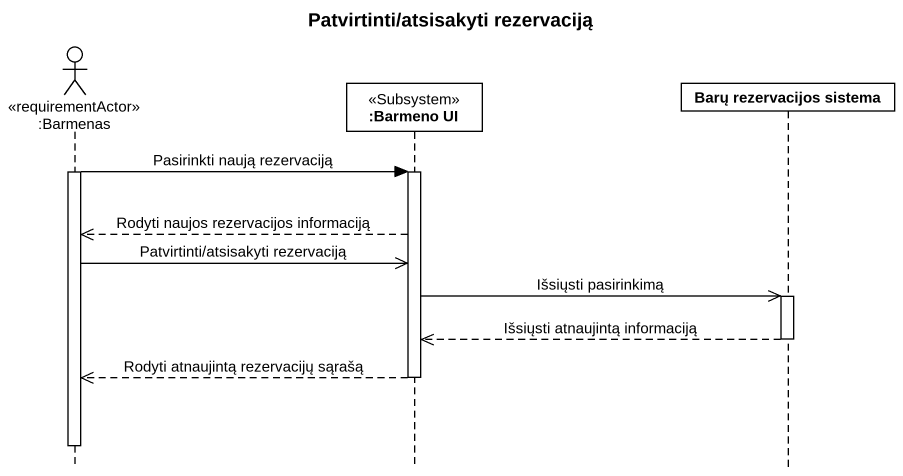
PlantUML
@startuml
title Patvirtinti/atsisakyti rezervaciją
hide footbox
actor ":Barmenas" as Barmenas <<requirementActor>>
participant ":Barmeno UI" as Barmeno_UI <<Subsystem>>
participant "Barų rezervacijos sistema" as Barų_rezervacijos_sistema

activate Barmenas
Barmenas -> Barmeno_UI : Pasirinkti naują rezervaciją
activate Barmeno_UI
Barmeno_UI -->> Barmenas : Rodyti naujos rezervacijos informaciją
Barmenas ->> Barmeno_UI : Patvirtinti/atsisakyti rezervaciją
Barmeno_UI ->> Barų_rezervacijos_sistema : Išsiųsti pasirinkimą
activate Barų_rezervacijos_sistema
Barų_rezervacijos_sistema -->> Barmeno_UI : Išsiųsti atnaujintą informaciją
deactivate Barų_rezervacijos_sistema
Barmeno_UI -->> Barmenas : Rodyti atnaujintą rezervacijų sąrašą
deactivate Barmeno_UI
deactivate Barmenas
@enduml
